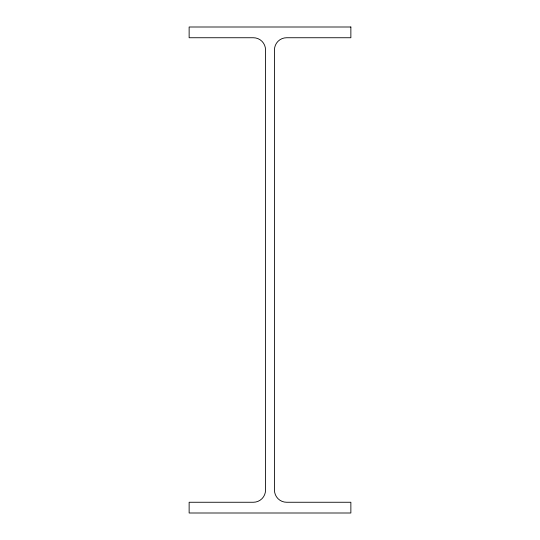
<?xml version="1.0" encoding="UTF-8"?>
<svg xmlns="http://www.w3.org/2000/svg" width="540" height="540" viewBox="0 0 540 540"><rect width="100%" height="100%" fill="white"/><g stroke="black" fill="none" stroke-linecap="round" stroke-linejoin="round"><path stroke-width="0.81" d="M350.865 27L189.135 27L189.135 37.739L253.382 37.739A12.164 12.164 0 0 1 265.538 49.903L265.538 490.097A12.164 12.164 0 0 1 253.382 502.261L189.135 502.261L189.135 513L350.865 513L350.865 502.261L286.619 502.261A12.164 12.164 0 0 1 274.462 490.097L274.462 49.903A12.164 12.164 0 0 1 286.619 37.739L350.865 37.739L350.865 27"/></g></svg>
